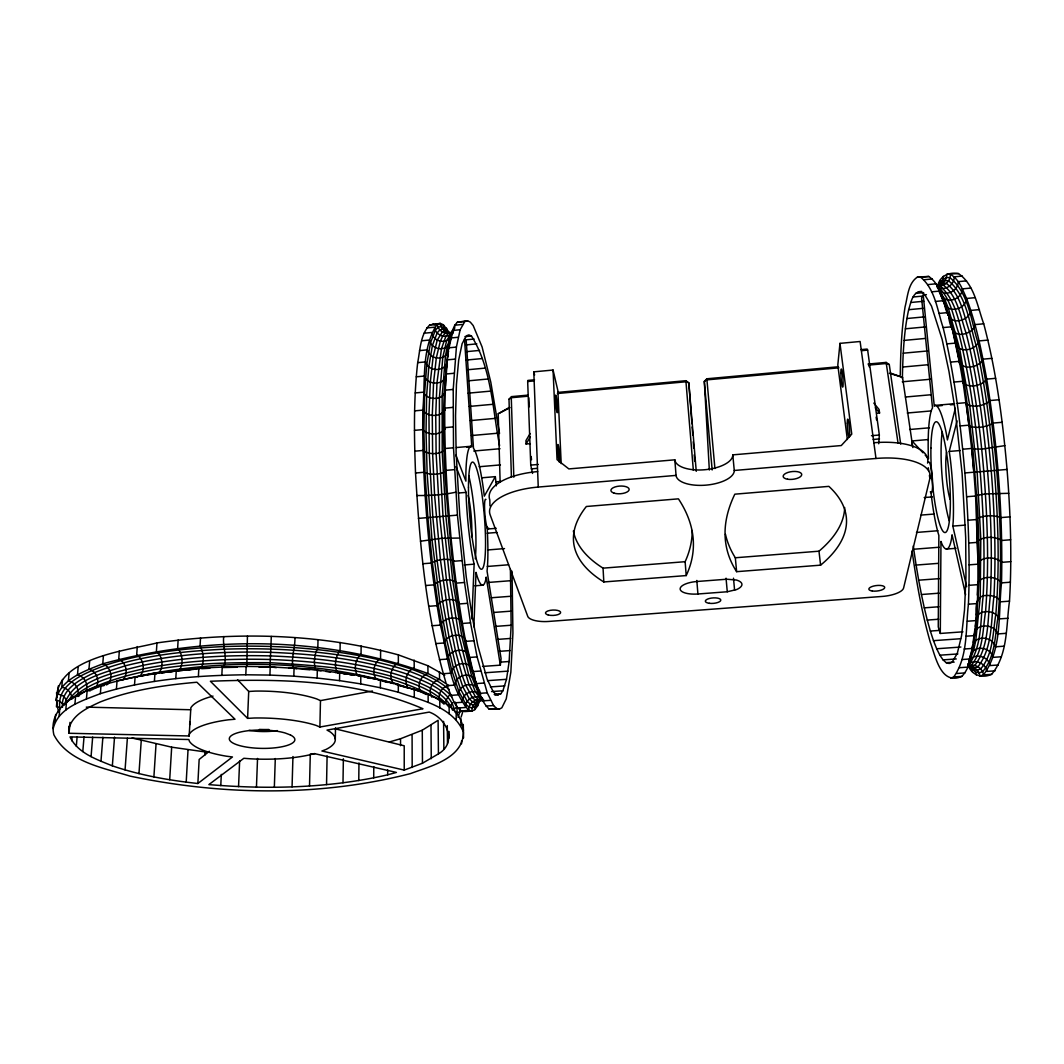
<?xml version="1.0" encoding="UTF-8"?>
<svg xmlns="http://www.w3.org/2000/svg" width="1064" height="1064" viewBox="0 0 1064 1064"><rect width="100%" height="100%" fill="white"/><g stroke="black" fill="none" stroke-linecap="round" stroke-linejoin="round"><path stroke-width="1.5" d="M444.06 704.155L439.552 700.272C437.517 693.848 442.238 686.573 448.835 685.535L439.538 679.404L427.967 673.525C420.652 675.6 416.596 685.309 420.772 691.799C319.267 656.634 204.022 655.956 101.014 685.482C79.175 692.371 47.481 706.39 53.852 734.745C68.096 762.077 103.115 767.809 130.021 776.108C221.95 795.38 319.134 797.056 410.438 773.608C430.322 766.186 463.665 758.379 463.385 731.939C452.878 706.669 421.623 700.338 398.308 692.212L398.322 684.139L360.816 675.707L317.072 669.934M58.746 711.856C42.201 659.294 123.65 651.368 156.967 642.922C237.073 631.511 320.038 633.585 398.348 654.865L398.348 662.806C391.233 666.303 387.921 677.795 393.88 683.66L378.132 679.71M400.543 745.678L400.556 738.735L422.275 730.197L438.102 720.288L438.435 753.871L422.461 763.234L404.227 770.097L321.913 750.998L325.73 749.575A73.536 20.602 0.8 0 0 330.04 731.806L327.02 730.09L429.244 712.095C446.774 718.213 457.693 742.592 438.435 753.871M387.668 774.818L396.42 772.437L314.372 753.591L309.81 754.802A73.536 20.602 0.8 0 1 250.093 758.778L243.856 758.286L208.877 784.607C268.474 789.568 329.188 788.225 387.668 774.818L387.682 769.95M970.381 655.823C970.102 663.231 967.043 670.998 961.856 676.385C940.603 685.828 935.456 656.049 930.308 642.257C921.69 612.412 916.463 581.715 912.087 551.006M398.308 692.212L380.393 687.77L380.433 679.643L378.385 680.029M380.606 650.144L380.566 658.137C374.169 662.407 371.416 673.179 376.55 679.311L357.557 675.507C353.341 669.057 355.509 659.095 361.055 654.041L361.135 645.981M950.618 678.101L953.77 676.943C968.32 656.249 965.527 628.279 968.426 604.192C970.182 560.422 968.36 516.585 964.875 472.948C960.593 424.124 954.621 375.286 943.116 327.592C937.357 310.595 935.349 289.315 920.719 277.252L917.474 277.039C907.951 283.317 907.738 296.696 905.092 306.738C901.527 329.308 900.649 352.197 900.277 375.007M373.703 777.904L373.783 766.625M445.949 682.689C425.733 614.753 419.682 543.478 415.532 473.001C414.096 436.24 413.537 399.279 417.687 362.651C420.214 349.95 420.187 334.774 429.696 324.919L440.203 323.389L443.329 324.746L448.995 332.128M962.986 631.817L940.297 633.452L940.975 541.39L942.092 544.342A72.073 11.265 85.4 0 0 951.522 538.703L952.054 534.793L965.593 594.603M358.768 780.577L358.967 762.915M380.393 687.77L360.723 683.886L360.816 675.707L357.557 675.507M495.039 695.258L500.732 693.861L502.886 690.789L506.517 679.311L509.151 661.502L511.146 625.233L510.414 569.453M342.994 782.825L343.366 758.818M335.293 739.161L335.506 727.856M360.723 683.886L339.549 680.628L339.682 672.382L335.187 672.528M340.187 642.483L340.054 650.583C335.519 656.422 333.91 665.532 337.128 672.288L338.325 672.9M512.037 571.235L512.928 633.093L510.84 672.249L506.251 698.862L501.862 707.76L499.309 709.196L496.556 708.478L493.59 705.538L487.232 692.824L477.124 656.914L470.527 622.852L464.516 582.487L457.427 515.136L453.503 447.771L453.211 389.437L456.403 347.09L460.153 329.734L464.875 321.501L467.522 320.743L470.301 322.126L473.187 325.557L482.098 346.97L490.81 382.242L499.521 433.514M967.841 663.896L967.788 667.115L959.475 667.7M968.732 666.663C972.629 675.8 983.043 678.34 991.621 674.337C1008.246 654.493 1006.025 625.459 1009.497 601.16C1012.077 557.27 1010.521 513.234 1007.049 469.437C1002.714 420.453 996.396 371.403 983.721 323.802C977.43 306.645 974.558 284.62 958.465 273.581C949.407 271.825 940.084 275.709 937.876 285.285M326.542 784.62L327.1 755.879M429.696 324.919L437.224 324.188C437.836 330.545 445.151 335.439 451.109 332.527C445.723 333.019 440.735 328.736 440.203 323.389L437.224 324.188C420.812 348.819 425.627 381.87 422.807 410.119C427.196 417.088 440.589 417.394 444.752 410.079L445.829 374.036L448.476 347.848L456.403 347.09M339.549 680.628L317.139 678.034L317.325 669.748L270.03 666.835L271.307 636.472M318.016 639.69L317.83 647.843C314.465 654.387 313.361 662.673 315.529 669.748L293.052 667.926C290.951 657.752 295.247 647.777 294.941 637.682M319.892 727.018L316.075 725.395A73.536 20.602 0.8 0 0 254.309 718.001L247.593 718.373L210.393 681.253C281.694 678.473 356.413 680.282 422.967 708.744L319.892 727.018L320.477 700.617L316.673 698.915A73.017 21.519 0.9 0 0 255.36 691.095L248.71 691.467L237.538 679.71M902.365 378.505C902.897 355.482 903.748 332.274 908.656 309.704C910.864 302.947 912.46 291.27 921.69 291.39M962.707 449.221L971.711 448.449L973.853 472.243L1007.049 469.437M309.518 785.964L310.289 754.07L314.891 753.698M317.139 678.034L293.824 676.172L294.063 667.86L288.836 668.232M292.068 786.841L292.946 756.557M454.661 328.417L454.767 325.225L457.321 322.232L467.522 320.743M274.339 787.24L275.297 758.539M977.311 595.082L977.736 582.7C982.564 575.238 996.436 575.93 1001.517 582.873C998.178 613.25 1002.461 649.093 983.495 674.895L979.944 676.079C979.359 670.081 973.733 666.516 968.187 665.771L974.704 667.926L978.016 666.689C993.111 647.138 990.877 619.7 993.962 596.345C996.13 554.517 994.561 512.582 991.249 470.86C987.126 424.164 981.208 377.427 969.53 331.955C963.705 315.423 961.178 294.582 946.322 283.396L942.877 283.117L939.658 284.966L943.05 279.46L943.303 276.241M245.811 674.776L269.923 675.081L270.216 666.729L246.156 666.423L245.811 674.776C196.88 675.414 147.337 679.178 100.349 693.661C82.673 700.631 58.267 707.587 53.2 728.561M256.451 787.174L257.541 758.433M247.593 718.373L248.71 691.467M471.857 618.902L474.132 564.159L473.121 559.784A69.732 9.443 85.2 0 1 466.258 498.431L466.099 492.379L456.03 466.67M473.852 626.829L476.034 572.352L477.058 576.01A69.732 9.443 85.2 0 0 485.676 580.08L486.182 577.087L500.346 665.16L482.551 666.436M238.549 786.629L239.639 761.026M247.433 636.099L246.808 666.529L222.243 666.902L221.844 675.268M220.78 785.618L221.312 774.379M415.213 392.935L423.339 392.19C427.063 401.208 446.016 400.569 445.271 389.264M445.417 386.086L447.372 359.659M223.719 636.565C222.376 646.633 227.709 657.033 223.719 667.008L222.243 666.902M204.793 755.187L204.966 751.889L171.676 747.181L132.082 737.964M197.864 783.503L232.457 756.97L226.499 756.211A73.536 20.602 0.8 0 1 189.472 741.382L188.82 739.52L69.998 736.9C77.725 753.179 96.784 759.457 112.345 765.841C139.969 775.284 168.897 780.338 197.864 783.503L199.154 759.47L209.355 751.264M198.383 676.558L198.835 668.205L223.719 667.008M200.511 637.881L200.059 646.101C203.756 652.578 204.434 661.515 201.123 668.259L154.958 673.1L117.067 680.774L116.428 689.006M186.2 782.173L188.035 749.774M189.658 724.863L189.831 721.605M69.04 726.1L69.04 733.282L189.153 735.969L190.855 707.786A73.017 21.519 0.9 0 1 213.013 696.109M175.786 678.619L176.305 670.28L182.622 670.4M178.14 640.009L177.648 648.215C182.556 653.988 183.713 663.909 179.351 670.267L177.874 670.839M169.695 779.766L171.676 747.181M474.81 709.635L477.457 706.124L478.76 700.351L476.207 703.676L474.81 709.635L471.911 711.085L464.463 711.603M938.754 286.402L940.15 280.391M976.207 614.992C975.542 606.985 975.861 595.122 986.674 595.481C991.861 595.295 998.271 596.651 1000.679 601.812L1009.497 601.16M153.894 776.906L156.036 744.108M961.962 659.534L970.368 658.935C980.303 612.944 978.082 565.41 976.819 518.7C983.974 515.122 993.457 514.923 1000.958 517.583L1009.989 516.865M154.4 681.426L154.958 673.1L156.913 673.605L153.668 674.19M156.967 642.922L156.421 651.115C162.406 656.116 164.082 667.008 158.736 672.993L201.123 668.259M138.972 773.621L141.246 740.597M125.06 769.924L127.374 738.23M134.53 684.897L135.128 676.624L137.429 677.063M137.283 646.566L136.697 654.719C143.6 658.935 145.821 670.746 139.57 676.385M112.345 765.841L114.54 737.073M119.354 650.875L118.742 658.975C126.403 662.446 129.156 675.042 122.094 680.388M100.96 761.398L102.876 737.206M100.349 693.661L101.014 685.482L103.873 685.761M103.421 655.77L102.769 663.816C84.827 671.038 60.555 678.912 55.82 700.258L59.185 700.95L64.372 704.966C71.886 679.563 103.062 673.326 125.047 665.865C172.474 653.894 221.738 651.128 270.482 652.325C316.74 654.174 363.436 659.308 407.459 674.257C425.294 681.918 451.163 689.924 454.793 711.896M91.065 756.624L92.661 737.099M86.463 698.795L87.142 690.669L90.227 690.855M89.642 661.17L88.964 669.163C96.704 671.211 100.641 681.771 95.454 688.089L91.305 690.097M82.793 751.556L84.043 736.767M76.315 746.25L77.127 736.74M966.644 586.756L952.825 526.095L953.211 521.453A72.073 11.265 85.4 0 0 950.139 457.64L949.221 451.442L957.068 420.852M71.727 740.744L72.006 737.538M74.906 704.315L75.611 696.242L78.869 696.335M78.164 666.982L77.473 674.922C84.282 676.345 88.738 684.245 86.091 690.749L77.366 696.375C80.172 689.831 75.265 682.037 68.389 680.987L69.094 673.126M65.769 710.127L66.487 702.134M69.04 733.282L70.011 722.363M59.119 716.165L59.837 708.252M62.47 679.497L61.752 687.304C67.458 688.009 72.219 693.209 71.78 699.061C90.852 680.561 118.184 674.815 143.175 668.857C184.937 660.624 227.683 658.39 270.163 659.494C310.781 660.97 351.519 665.359 390.794 676.132C411.289 682.835 434.325 689.219 448.529 706.549M54.929 722.336L55.661 714.503M56.858 702.2L56.432 706.749L59.757 707.321C56.844 682.556 87.168 672.488 105.522 665.186C143.733 652.737 184.032 648.375 224.012 646.54C275.762 644.877 327.925 648.176 378.518 659.6C403.176 666.091 429.324 672.767 449.234 689.552M58.294 686.027L57.576 693.755L63.907 696.295L67.458 701.814C84.029 677.436 116.481 672.315 143.055 665.332C184.897 657.047 227.736 654.799 270.309 655.916C316.221 657.738 362.558 662.779 406.288 677.529C423.432 684.618 444.938 691.68 452.626 710.233M500.346 665.16L501.078 658.603L487.059 571.129L487.405 567.365A69.732 9.443 85.2 0 0 487.113 526.813M875.991 458.464L734.266 470.474A29.22 12.449 -5.1 0 1 705.911 485.144A29.22 12.449 -5.1 0 1 676.052 475.395L538.251 487.059A55.528 22.969 -2.3 0 0 490.185 514.936L527.744 616.349A18.966 6.703 -2.2 0 0 548.731 621.442L882.389 596.425A19.91 6.85 -6.6 0 0 903.602 587.993L929.87 478.454A58.281 23.461 -7.5 0 0 875.991 458.464L860.111 341.491L839.975 343.366L837.807 365.019L847.356 439.499M974.85 629.529L973.095 642.284M975.183 626.244C982.883 567.804 977.763 507.94 972.868 449.261C965.74 396.127 961.962 340.427 938.953 291.283M189.153 735.969L189.365 734.094A73.536 20.602 0.8 0 1 228.494 719.796L234.998 719.237L196.907 682.237C164.109 685.096 131.032 689.964 100.202 701.961C87.767 707.746 72.033 714.543 68.748 729.359M447.745 356.693L448.476 350.761C438.288 419.868 445.843 490.637 452.24 559.89C456.536 595.747 461.656 631.617 470.647 666.636C475.621 680.987 477.962 697.811 488.974 709.01L499.309 709.196M445.789 702.998L446.242 699.806L449.886 694.366C424.789 671.637 389.823 665.04 357.77 658.018C313.867 650.157 269.112 647.683 224.584 649.173C180.574 651.407 135.713 655.916 94.536 672.608C80.758 679.204 60.502 689.046 62.523 707.267M998.338 664.987L989.999 665.572C988.536 656.009 974.172 652.485 968.971 660.93L973.706 642.683L977.071 615.657C982.883 609.14 995.877 610.656 999.349 618.902L1008.087 618.264M878.691 443.768L879.343 435.016L867.652 350.109L867.133 349.072L861.002 349.63M448.782 349.152L451.508 336.61M270.216 666.729L259.071 667.221M971.977 648.402L972.616 645.436L972.642 648.415L964.13 649.013M532.545 473.44L530.75 465.101L527.678 381.511L527.943 380.407L534.527 379.808M955.339 408.297L947.412 439.951L946.441 434.099A72.073 11.265 85.4 0 0 935.216 405.384L954.568 403.682M528.023 395.116L511.584 396.619L511.279 397.723L513.819 477.204M421.637 340.786L429.444 340.028C430.481 345.507 436.027 349.178 441.454 348.713C450.125 348.274 450.045 338.671 452.998 332.673M458.079 717.322L459.981 711.284L459.861 708.198M461.151 716.937L463.119 710.792L457.161 712.694L456.908 706.629L455.099 702.027M449.221 343.925L452.413 330.492L454.767 325.225L462.414 324.48M477.457 706.124L479.851 700.697M478.827 700.471L475.036 706.536L472.19 707.919L469.144 707.201L465.899 704.302L458.983 691.799L451.774 670.413L444.646 640.741L438.022 604.033L432.303 562.191L427.874 517.623L425.015 473.041L423.884 431.146L424.496 394.332L426.757 364.526L430.454 342.98L435.309 330.292L438.062 327.286L441.001 326.462L444.06 327.752L447.213 331.05L446.534 328.138M926.411 294.662L923.22 294.967L921.584 297.88L932.503 407.938L931.652 409.587A72.073 11.265 85.4 0 0 928.247 452.639L928.5 458.704L925.215 455.153M454.075 329.72L452.346 333.63L452.413 330.492L460.153 329.734M450.817 705.764L452.253 702.865M482.178 477.776L495.332 476.645L484.293 496.17L483.601 490.331A69.732 9.443 85.2 0 0 474.424 449.713L473.493 448.277L466.271 341.424L464.489 338.924L471.778 446.933L470.873 446.268L456.483 447.532M106.546 684.95C114.3 679.83 111.068 666.583 102.769 663.816C207.427 635.142 325.597 636.139 427.967 673.525L427.914 665.732L398.348 654.865M530.138 433.527L525.948 440.602L526.082 444.021L530.284 443.648M526.082 444.021L530.271 436.958M452.905 407.379L444.686 408.137L444.792 429.271C439.911 435.469 427.888 435.429 422.701 429.63L422.807 410.119L414.614 410.864M479.864 699.154L476.207 703.676L473.427 705.006L470.421 704.262L467.242 701.376L460.473 688.993L453.41 667.886L446.428 638.639L439.924 602.49L431.971 539.581L427.156 473.64L426.026 432.41L426.598 396.18L428.792 366.801L432.383 345.534L437.118 332.979L439.818 329.986L442.677 329.148L448.024 332.354L445.244 333.192L442.664 336.158L440.297 341.278L436.307 357.956L433.553 382.92L432.277 415.266L432.622 453.45L434.604 495.398L440.416 559.917L448.915 618.676L455.472 650.929L462.295 675.76L465.686 685.096L472.203 697.332L475.262 700.218L478.148 700.99L484.293 700.564M939.951 283.503L943.05 279.46L946.401 277.505L949.979 277.704C969.065 293.212 971.046 321.275 978.162 343.353C987.578 385.128 993.031 427.701 996.715 470.341C1000.479 518.913 1002.288 567.83 998.085 616.428C994.973 634.929 995.651 656.86 982.577 671.677L979.106 672.887L975.502 671.889L969.025 665M939.765 285.099L941.786 282.465L945.071 280.563L948.596 280.816C967.269 296.257 969.224 323.842 976.207 345.64C985.41 386.751 990.77 428.632 994.388 470.567C998.099 518.354 999.881 566.474 995.824 614.287C992.792 632.548 993.457 654.134 980.689 668.857L977.297 670.067L973.773 669.136L968.892 665.067M451.269 336.557C446.681 344.856 432.915 341.704 431.798 332.473L424.084 333.218M452.998 426.917L444.725 427.662L445.244 449.753C439.592 454.714 429.058 454.9 423.046 450.444L422.701 429.63L414.455 430.361M971.499 652.937C976.805 644.784 991.01 647.976 992.858 657.366L1001.317 656.767M973.706 642.683C979.159 634.942 993.098 637.682 995.412 646.806L1003.964 646.194M838.419 366.761L706.842 378.784L704.315 381.431L709.329 470.022M454.661 708.903L456.908 706.629M511.412 476.965L508.991 399.239L511.584 396.619M935.216 405.384L934.272 406.235L923.22 294.967M973.853 472.243L971.711 448.449M453.503 447.771L445.178 448.503L446.109 471.219C439.685 474.863 430.601 475.222 423.844 472.283L415.532 473.001M500.12 481.886L498.218 413.776L509.603 407.273M508.991 399.239L511.279 397.723L527.771 396.22M1010.401 582.207L1001.517 582.873C1003.046 514.697 997.753 446.401 986.687 379.13C981.779 351.865 976.326 324.493 966.591 298.479C962.548 289.82 959.276 279.247 950.365 274.379C950.684 281.362 943.608 287.453 936.746 285.724C942.425 285.139 947.026 279.938 946.707 274.206L958.465 273.581M498.218 413.776L509.829 407.765M86.091 690.749C143.042 663.763 208.185 662.367 270.07 662.699C327.539 666.25 389.092 669.695 439.552 700.272M455.724 492.206C443.356 494.92 429.923 495.651 416.742 495.518M969.118 564.851L978.029 564.159L975.568 495.611L985.437 493.935L1008.778 493.31M95.454 688.089L108.741 683.128M389.384 741.954L400.556 738.735M320.477 700.617L372.453 691.015M141.166 676.106L144.358 675.534M147.55 674.975L157.14 673.273M161.755 672.967L164.973 672.541M169.814 671.903L173.033 671.477M395.981 684.445C420.253 691.254 460.3 699.859 463.439 730.489M727.271 591.757L736.567 589.576A18.7 6.743 -4.6 0 0 736.341 580.013L726.779 579.215L696.84 581.516A17.303 6.251 -4.3 0 0 680.149 589.07A17.303 6.251 -4.3 0 0 697.918 593.991L727.271 591.757L726.047 578.191M917.474 277.039L928.792 276.467C940.403 284.58 943.037 300.154 947.851 312.59C954.634 335.625 959.276 359.233 963.053 382.934C969.477 388.48 981.952 385.939 986.687 379.13L995.625 378.332M457.321 322.232L464.875 321.501M920.719 277.252L928.792 276.467M440.39 325.025L443.329 324.746L444.06 327.752L447.731 332.527M426.784 327.938L434.405 327.207C435.229 335.094 445.696 339.323 451.602 333.843L447.266 346.292L445.497 355.748L442.145 396.353L442.212 452.04L445.869 516.2L452.692 580.332L461.736 635.926L471.724 676.398L478.281 693.063L483.389 700.059M924.177 279.752L932.357 278.954M962.428 276.042L954.209 276.84C954.501 285.219 944.393 291.43 937.131 287.107L944.5 298.838L948.317 308.121L959.675 348.832L969.769 405.717L977.164 472.03L980.795 538.903L980.237 597.37L975.794 640.408L973.587 650.569L968.307 664.149C974.757 658.722 985.743 663.111 986.86 671.411L995.093 670.839M927.808 284.607L936.094 283.795M966.551 280.856L958.238 281.667C958.252 290.073 948.064 296.045 940.749 291.842M458.132 337.275L450.298 338.033L447.452 353.487C442.637 361.135 429.244 358.688 427.396 349.857L419.495 350.615M464.902 336.636L471.445 336.011C491.674 368.264 492.459 409.028 499.588 445.617M915.639 293.371L923.619 292.613M931.559 291.842L939.951 291.031L940.47 294.143M970.807 288.065L962.375 288.876C962.149 298.465 948.623 304.105 942.039 296.829M465.367 339.868L474.105 339.044M913.058 297.002L922.368 296.111M465.646 344.949L476.832 343.872M910.718 302.495L923.765 301.245M935.389 301.445L943.888 300.647M975.116 297.667L966.591 298.479C966.046 309.052 948.915 313.907 944.353 303.612C946.082 311.007 948.782 322.286 958.757 320.73C964.303 320.104 970.075 316.301 970.807 310.422L979.439 309.597M466.95 351.612L479.598 350.415M908.656 309.704L923.153 308.334M417.687 362.651L425.667 361.893C428.074 372.679 448.197 371.935 446.973 359.885L454.993 359.127M939.259 313.401L947.851 312.59L948.25 315.383M465.952 360.098L482.378 358.541M906.874 318.522L924.403 316.873M467.242 369.793L485.131 368.117M905.371 328.803L925.201 326.941M416.25 376.802L424.31 376.058C427.209 385.86 446.561 385.434 445.829 374.036L453.916 373.291M943.116 327.592L951.801 326.781L959.595 363.329C965.5 370.152 979.292 367.04 983.003 359.167L991.874 358.355M983.721 323.802L974.996 324.613C973.932 330.359 967.974 333.577 962.588 334.202C952.386 335.998 949.806 324.626 948.689 316.939M538.251 487.059L533.796 371.841L553.067 370.046L557.869 390.634L561.193 463.611M468.506 380.819L487.844 379.023M904.161 340.4L925.427 338.432M527.678 381.511L534.274 380.899M861.521 350.681L867.652 350.109M453.211 389.437L445.058 390.182L445.111 392.443M946.894 343.885L955.658 343.087L955.938 345.401C961.391 353.341 976.326 349.684 979.08 340.919L987.884 340.108M468.12 393.175L490.491 391.126M903.243 353.195L927.569 350.96M557.616 392.417L685.881 380.699L688.82 382.841L696.255 471.312M868.024 364.061L886.126 362.412L889.278 364.566L900.703 444.193M188.94 669.828L193.688 669.389M557.43 393.507L685.987 381.777L688.82 382.841L691.893 423.751M838.871 367.825L706.988 379.861L704.315 381.431L712.162 469.969M868.543 365.112L886.684 363.462L889.278 364.566M950.551 362.119L959.382 361.321L959.595 363.329M469.264 406.435L493.058 404.28M902.631 367.04L928.367 364.699M470.301 420.613L495.505 418.352M902.299 381.79L931.053 379.196M954.009 382.056L962.907 381.258L969.158 426.039C976.712 428.672 986.341 427.223 993.138 423.073L1002.155 422.288M471.445 435.548L497.846 433.208M905.437 397.018L930.84 394.757M414.761 451.176L423.046 450.444C424.855 508.964 430.228 567.444 440.376 625.113C447.745 653.589 448.875 687.317 468.798 710.393L471.911 711.085C471.485 705.538 475.901 701.349 480.822 699.726L475.475 702.626L472.536 701.854L469.423 698.968L462.774 686.679L455.858 665.785L449.008 636.884L442.624 601.187L437.118 560.542L432.835 517.277L429.258 453.171L428.965 414.667L430.308 382.069L433.128 356.919L437.224 340.134L442.292 332.021L445.084 331.17L447.997 332.327M957.214 403.429L966.165 402.644L971.698 448.928L981.726 449.128L1004.842 445.643M999.069 399.745L990.079 400.529C984.293 406.102 973.254 408.071 966.258 403.934L966.165 402.644M467.003 447.346L470.182 447.066M937.477 405.956L942.305 405.53M950.338 404.825L953.544 404.546M876.63 413.218L879.569 412.965L879.09 409.494L873.797 403.083M473.759 451.03L500.027 448.729M907.246 413.018L930.947 410.943M479.159 466.737L500.426 464.902M909.627 429.51L929.471 427.794M446.109 471.219L446.069 470.368L454.421 469.636M960.14 425.933L969.118 425.148L969.158 426.039M530.75 465.101L538.264 464.449M871.469 435.695L879.343 435.016M531.202 468.878L537.214 468.359M873.198 439.459L879.489 438.913M839.975 343.366L851.759 434.139L841.278 445.55L732.79 454.86A29.087 12.648 -5.2 0 1 704.581 469.756A29.087 12.648 -5.2 0 1 674.829 459.821L568.854 468.918L557.044 459.648L553.067 370.046M912.22 444.991L912.034 440.948L928.38 439.538M495.332 476.645L495.93 481.859L500.732 481.46M458.291 493.044L466.099 492.379M949.221 451.442L960.327 450.511M418.405 518.381L457.427 515.136M964.875 472.948L973.893 472.203L975.648 496.01L966.631 496.742M488.27 528.968L496.223 528.316M487.166 533.237L496.941 532.439M924.19 497.553L932.423 496.888M420.479 541.23L441.64 538.291L459.475 538.052M488.19 549.915L504.509 548.598M921.052 515.082L934.245 514.032M422.94 563.734L431.266 563.069C437.61 559.332 446.388 558.254 453.41 560.502L456.19 583.139L464.516 582.487M453.41 560.502L453.503 561.287L461.856 560.622M967.934 520.23L976.925 519.511L976.819 518.7M464.25 564.944L474.132 564.159M952.825 526.095L965.394 525.097M487.312 566.46L508.605 564.771M916.476 532.439L937.969 530.737M573.376 530.936A245.199 97.13 -6.5 0 0 603.049 568.149L685.123 561.699A465.021 182.237 2.4 0 0 692.238 530.51M725.462 534.248A540.033 195.138 -11.8 0 0 735.33 557.762L818.974 551.192A237.764 95.8 -3.3 0 0 844.67 507.501M425.746 585.519L434.032 584.868C439.405 579.734 449.567 578.257 456.057 581.968L459.143 603.966L467.428 603.328M968.772 543.039L977.723 542.334L977.603 541.124C983.974 536.136 994.893 536.203 1001.663 540.472L1010.667 539.767M487.831 582.487L510.84 580.691M913.271 545.952L913.723 549.237L939.02 547.255M474.81 585.812L482.79 585.2M946.441 549.064L956.097 548.306M686.214 575.571A466.99 179.231 2.3 0 0 678.42 498.843L586.357 506.491A246.223 95.521 -6.4 0 0 603.82 581.955L686.214 575.571L685.123 561.699M736.621 571.674L820.597 565.157A238.748 94.204 -3.2 0 0 828.869 486.368L734.825 494.175A542.587 192.025 -11.6 0 0 736.621 571.674L735.33 557.762M491.368 597.755L511.186 596.239M913.723 549.237L916.117 565.064L938.381 563.348M428.832 606.294L437.091 605.655C441.44 599.298 453.025 597.356 458.956 602.423L462.295 623.464L470.527 622.852M1010.8 561.646L1001.849 562.337C995.917 556.645 983.482 556.273 977.909 562.563L978.029 564.159M493.935 612.438L511.292 611.122M916.117 565.064L918.684 580.199L939.485 578.617M432.17 625.738L440.376 625.113C443.741 617.705 456.642 615.298 462.042 621.589L465.606 641.393L473.773 640.781M969.011 585.32L977.856 584.655L977.736 582.7M495.252 626.417L511.146 625.233M918.684 580.199L921.424 594.51L939.153 593.18M435.708 643.6L443.848 643.002L446.428 638.639L452.134 635.647L458.823 635.142L463.971 637.336L465.301 639.211L475.941 683.607L483.894 683.048M968.426 604.192L977.204 603.541L977.098 601.28M497.925 639.371L510.747 638.427M921.424 594.51L924.284 607.85L938.914 606.759M498.777 651.381L510.082 650.556M924.284 607.85L927.276 620.073L938.754 619.235M439.366 659.653L447.439 659.068C449.088 650.011 464.077 646.713 468.652 655.065M469.011 657.499L477.124 656.914M967.402 621.23L976.1 620.591M500.758 662.114L509.151 661.502M927.276 620.073L930.348 631.058L939.273 630.42L940.297 633.452M443.116 673.725L451.109 673.153C451.681 667.687 457.028 664.122 462.188 663.683C471.166 662.5 474.039 672.302 475.049 679.298M480.502 671.038L472.483 671.623L469.038 656.608M965.952 636.219L974.571 635.594C973.6 622.959 994.8 623.105 997.58 633.944L1006.238 633.319M484.918 672.781L507.967 671.131M930.348 631.058L933.487 640.661L960.646 638.719M487.512 680.654L506.517 679.311M933.487 640.661L936.679 648.761L960.912 647.032M490.411 686.918L504.828 685.894M936.679 648.761L939.871 655.198L957.853 653.934M491.555 691.573L502.886 690.789M939.871 655.198L943.05 659.88L956.283 658.948M450.631 695.391L458.464 694.845C459.143 681.412 479.771 680.947 480.609 695.111C474.717 687.756 461.683 693.063 462.042 702.307L454.301 702.852L446.893 685.668L454.807 685.11C455.272 676.159 468 671.65 474.012 678.287M487.232 692.824L479.372 693.382L478.853 690.403M494.175 694.313L500.732 693.861M943.05 659.88L946.162 662.673L954.169 662.114M490.477 700.338L482.71 700.87L482.138 697.811M454.301 702.852L457.866 708.012L465.5 707.494C464.848 698.184 477.909 692.691 483.748 700.218M485.916 706.07L493.59 705.538M956.736 673.499L964.928 672.927M488.974 709.01L496.556 708.478M953.77 676.943L961.856 676.385M991.621 674.337L983.495 674.895C982.644 667.899 974.677 663.258 968.16 665.878C982.604 646.22 980.263 619.248 983.176 596.106C985.118 554.663 983.495 513.127 980.197 471.791C976.14 425.534 970.341 379.236 959.063 334.123C953.411 317.737 951.096 297.228 936.732 285.83L940.084 286.03C957.866 301.564 959.648 328.284 966.325 349.657C975.116 389.783 980.276 430.614 983.788 471.498C987.419 518.101 989.241 564.997 985.543 611.654C982.71 629.529 983.482 650.45 971.432 665.12L968.227 666.37L971.578 666.649L974.824 665.412C989.626 645.901 987.379 618.743 990.385 595.574C992.459 554.105 990.877 512.542 987.591 471.179C983.522 424.882 977.67 378.558 966.192 333.458C960.446 317.045 957.999 296.417 943.382 285.192L940.004 284.899M201.655 668.711L209.861 668.259M222.988 667.527L237.086 667.248M86.29 707.121L190.629 709.755M276.347 667.647L270.03 666.835M269.923 675.081L293.824 676.172M296.776 668.724L293.052 667.926M303.307 669.256L309.837 669.788M204.966 751.889L208.118 752.182M317.937 670.506L321.075 670.865M325.784 671.424L330.478 671.983M918.445 291.696L921.477 292.068L924.683 294.568L931.505 306.073L942.159 339.443L948.968 371.403L955.086 409.467L962.109 473.36L965.7 537.772L965.952 576.715L964.516 609.925L961.563 635.78L957.307 653.336L952.081 662.247L949.181 663.497L946.162 662.673M343.113 673.645L346.319 674.15M349.511 674.656L352.703 675.148M337.128 672.288L354.418 675.002M367.133 677.768L370.352 678.42M335.266 728.827L404.214 745.784L404.227 770.097M383.186 681.226L387.988 682.436M481.194 700.285L478.348 699.5L475.342 696.614L468.905 684.405L458.823 650.29L452.333 618.118L446.481 580.093L439.698 516.732L436.12 453.344L435.735 415.253L436.958 383L441.454 348.713L445.869 336.357L448.409 333.391L451.455 332.593L446.641 340.666L442.797 357.344L439.405 397.63L439.419 452.852L443.023 516.452L449.819 580.013L458.823 635.142L468.812 675.294L475.369 691.853L481.487 699.779C475.023 698.09 468.386 703.796 468.798 710.393L461.257 710.912L457.866 708.012M890.462 373.092L902.525 377.308L912.832 447.545M889.398 373.331L902.525 377.308M399.12 685.416L407.791 687.996M498.351 695.018L495.771 694.194L493.031 691.307L487.139 679.231L477.829 645.742L471.778 614.221L466.258 577.034L459.754 515.109L456.137 453.184L455.552 415.971L456.443 384.423L458.69 360.044L462.108 343.712L466.444 335.772L468.878 334.894L471.445 336.011M432.782 324.121L434.923 325.012M422.169 692.491L426.371 694.539M427.914 665.732L444.765 675.228M971.246 667.022L975.502 671.889L976.287 675.028M912.034 440.948L923.007 452.785M875.34 407.858L879.569 412.965M449.886 694.366L451.721 696.814M970.155 666.131L972.536 671.85M886.126 362.412L898.056 443.183M431.971 697.266C427.422 690.789 432.011 680.96 439.538 679.404L439.459 671.69M407.485 686.652C403.735 680.149 407.18 670.613 414.202 667.966L414.175 660.092M941.028 295.486L943.795 302.269M455.844 455.126L465.899 481.141L465.846 475.409A69.732 9.443 85.2 0 1 470.873 446.268M478.361 689.033L475.475 680.774L475.941 683.607M939.273 630.42L938.262 626.896L938.86 535.471L937.756 531.707A72.073 11.265 85.4 0 1 930.92 491.914M533.796 371.841L534.607 374.993M928.26 467.708L928.712 470.78M929.404 475.382L929.87 478.454M465.301 639.211L465.606 641.393M706.842 378.784L714.915 468.519M462.042 621.589L462.295 623.464M458.956 602.423L459.143 603.966M456.057 581.968L456.19 583.139M818.974 551.192L820.597 565.157M451.056 538.357L453.503 561.287M495.93 481.859L496.343 485.849M732.79 454.86L734.266 470.474M733.495 578.191L734.599 590.267M56.538 692.611L56.991 697.545M685.881 380.699L693.356 470.354M451.109 538.743L447.359 492.925M962.907 381.258L963.053 382.934M696.814 580.452L697.918 593.991M674.829 459.821L676.052 475.395M692.132 427.023L692.757 435.203M693.249 441.746L693.728 448.29M694.22 454.847L694.712 461.39M446.069 470.368L447.372 493.377M603.049 568.149L603.82 581.955M445.178 448.503L445.244 449.753M444.725 427.662L444.792 429.271M444.686 408.137L444.752 410.079M489.959 505.905L489.812 499.894A55.288 23.355 -2.3 0 1 537.653 471.591M463.266 724.424L463.558 737.937M461.537 740.863L461.577 743.803M460.845 718.28L460.965 725.887M456.137 712.149L456.243 719.823M449.101 706.084L449.194 713.838M449.101 731.46L449.181 738.044M447.279 725.582L447.492 743.497M443.582 721.365L443.874 748.777M439.751 700.165L439.831 708.012M430.987 725.395L431.252 758.699M428.114 694.486L428.167 702.4M422.275 730.197L422.461 763.234M414.268 689.113L414.295 697.106M412.087 734.652L412.18 767.463M873.85 442.757A58.015 23.847 -7.7 0 1 927.555 463.106M488.682 528.023A14.936 1.929 85.2 0 1 485.038 515.734A14.936 1.929 85.2 0 1 485.955 499.482M531.521 459.754A12.595 1.224 85.1 0 1 531.189 456.523M529.34 406.754A12.435 1.197 84.9 0 1 528.875 397.803M468.107 495.412A27.358 3.87 85.2 0 1 471.591 536.721M468.772 475.635A53.745 7.608 85.2 0 1 475.276 558.839M950.046 499.255A28.316 4.602 85.4 0 1 946.614 452.134M949.301 520.974A55.621 9.057 85.4 0 1 942.199 431.984M928.34 462.281A15.415 2.301 85.4 0 1 932.383 478.64A15.415 2.301 85.4 0 1 930.322 491.807M876.124 417.115A12.901 1.529 85.6 0 1 876.563 419.881M868.743 364.726A12.741 1.476 85.8 0 1 869.208 366.787M277.372 730.596A28.741 8.312 0.9 0 1 249.029 730.356M268.913 729.505A56.312 16.598 0.9 0 1 259.403 729.425M290.432 734.971L285.165 732.99A32.785 9.177 0.8 0 0 231.247 735.703A32.785 9.177 0.8 0 0 265.002 748.391A32.785 9.177 0.8 0 0 290.432 734.971M548.293 615.005A7.608 2.7 -2.3 0 0 560.568 612.877A7.608 2.7 -2.3 0 0 550.288 610.324A7.608 2.7 -2.3 0 0 548.293 615.005M872.32 591.012A7.98 2.753 -6.5 0 0 884.703 587.687A7.98 2.753 -6.5 0 0 873.358 586.118A7.98 2.753 -6.5 0 0 872.32 591.012M555.461 397.949A8.858 0.705 85 0 0 557.11 412.539A8.858 0.705 85 0 0 556.951 401.288A8.858 0.705 85 0 0 555.461 397.949M787.559 479.226A9.363 3.897 -6.5 0 0 801.737 474.677A9.363 3.897 -6.5 0 0 788.012 472.416A9.363 3.897 -6.5 0 0 787.559 479.226M614.074 493.137A9.124 3.844 -3.6 0 0 628.984 490.185A9.124 3.844 -3.6 0 0 617.08 486.421A9.124 3.844 -3.6 0 0 614.074 493.137M557.682 447.505A8.964 0.732 85.1 0 0 559.345 462.135A8.964 0.732 85.1 0 0 559.172 450.418A8.964 0.732 85.1 0 0 557.682 447.505M840.879 373.371A9.044 0.891 85.7 0 0 842.635 387.097A9.044 0.891 85.7 0 0 842.462 373.77A9.044 0.891 85.7 0 0 840.879 373.371M709.316 603.301A7.754 2.74 -4.4 0 0 720.794 600.069A7.754 2.74 -4.4 0 0 709.076 598.567A7.754 2.74 -4.4 0 0 709.316 603.301M847.29 423.153A9.164 0.931 85.5 0 0 849.099 437.277A9.164 0.931 85.5 0 0 848.966 424.057A9.164 0.931 85.5 0 0 847.29 423.153M468.466 487.246A53.785 7.288 85.2 0 0 481.101 569.2A53.785 7.288 85.2 0 0 481.38 490.451A53.785 7.288 85.2 0 0 468.466 487.246M930.92 448.037A55.581 8.685 85.4 0 0 944.752 532.532A55.581 8.685 85.4 0 0 946.229 450.897A55.581 8.685 85.4 0 0 930.92 448.037"/></g></svg>
